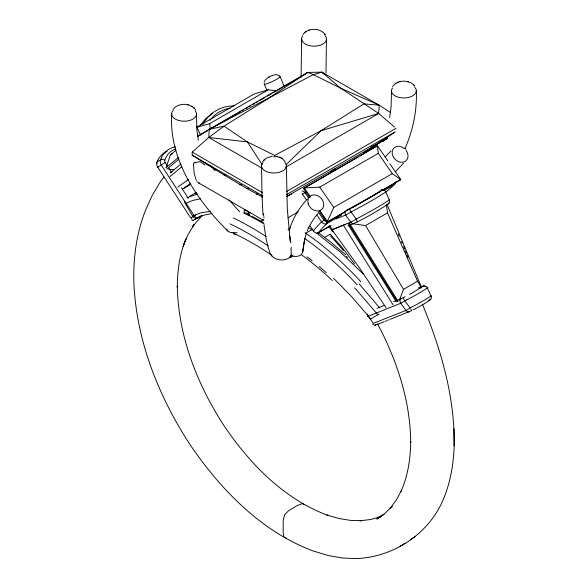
<?xml version="1.0" encoding="UTF-8"?>
<svg xmlns="http://www.w3.org/2000/svg" width="588" height="588" viewBox="0 0 588 588"><rect width="100%" height="100%" fill="white"/><g stroke="black" fill="none" stroke-linecap="round" stroke-linejoin="round"><path stroke-width="0.88" d="M301.637 38.918L301.085 77.146M326.465 38.999L325.972 72.971M422.559 304.54C440.919 349.323 455.075 397.113 454.142 445.961L454.134 446.99C453.319 466.725 449.658 486.541 441.007 504.423L440.427 505.584C424.602 536.91 390.336 557.718 355.424 558.6L342.223 557.99L328.494 555.594L313.331 551.044C261.667 531.706 221.353 490.443 190.769 445.689C158.9 397.26 136.394 341.194 133.858 282.806L133.866 281.777C133.182 257.412 136.629 232.774 145.633 210.041L152.145 195.591L159.877 182.501L163.898 176.988M171.667 113.954C168.999 159.73 196.796 199.986 227.71 230.966M196.495 114.035L196.906 130.235L198.376 140.142M262.726 197.164L246.585 188.351L224.043 174.959L192.195 155.203L192.195 152.086L208.784 137.489L209.277 129.25L307.678 72.434L321.952 72.155L379.216 105.215L390.528 112.514M394.621 127.133L378.723 113.455L379.216 105.215L340.599 88.127L313.316 74.647L307.678 72.434L266.893 99.379L224.057 126.177L208.784 137.489L262.072 168.256M264.365 224.16A185.249 61.983 44.5 0 0 244.049 213.15L244.358 209.865M329.442 225.571L332.426 229.474L332.463 230.959M248.364 214.333L248.526 212.981M302.71 251.907L304.731 238.53L302.761 251.473M193.489 164.368L194.158 173.379L196.289 180.303M389.624 117.424L391.094 107.244L391.505 90.883M199.92 216.112L199.178 217.17L201.625 215.759M264.063 82.261L265.35 79.88L268.584 77.219M304.474 239.845L306.135 233.943M289.09 230.503C292.618 218.787 298.954 207.976 307.333 199.075M176.04 150.227L170.447 154.791L165.985 167.786L178.656 157.297M167.389 165.956L165.257 162.641A2.822 2.301 51.7 0 1 164.853 160.134C166.536 155.07 170.366 150.425 175.694 149.043M399.259 300.394L403.508 289.347L417.553 281.24L387.499 212.885L386.448 204.859M404.956 148.676C412.938 130.529 417.127 110.647 416.333 90.802M307.164 231.077L308.332 228.262M382.545 190.314L400.744 179.546L392.284 173.644L333.764 207.432L326.884 222.448L319.1 211.173M161.34 158.15L160.634 159.921L157.114 161.818A3.234 1.676 19.8 0 0 157.018 163.391M291.721 254.523L289.245 257.706M157.797 160.348L157.114 161.818A5.498 4.719 56.3 0 0 157.665 167.095L190.674 217.847L195.804 214.892M309.001 226.784L313.838 218.736L317.887 213.503M202.992 124.516L203.257 124.017M262.66 161.685L266.305 158.099L272.34 156.195M273.78 157.003L274.684 155.408L321.107 130.676L363.943 103.878L379.216 105.215M203.536 123.531C209.343 112.433 221.632 105.708 234.046 105.936M392.527 86.708C397.091 79.593 408.836 79.439 414.32 85.547L414.018 85.201L414.841 86.223M200.317 125.479L205.719 118.57L212.841 113.256M302.901 34.552C307.869 27.636 320.004 27.607 325.068 34.435L324.855 34.126L325.215 34.626M173.026 109.537C176.29 104.782 182.868 103.481 188.219 104.789L187.557 104.642L192.482 106.656L191.901 106.274M210.004 120.29L210.32 119.871M427.248 287.995L427.726 287.708M211.099 118.901C215.818 113.065 222.808 109.272 230.195 108.17M200.809 217.097L192.335 226.696L194.246 224.418L188.057 234.568L183.169 246.159L185.948 238.875C179.597 254.126 177.4 270.745 177.304 287.164L177.311 286.135C178.157 335.785 196.899 383.685 223.572 425.021C249.415 463.506 283.717 498.977 327.972 515.419L326.921 515.044L338.828 518.476L350.382 520.38L361.48 520.733L360.121 520.733L370.602 519.542L380.421 516.808L377.562 517.616L384.126 514.544M395.364 171.784L403.537 163.207M385.118 157.04L391.013 150.881M264.321 159.583L263.703 160.23M286.238 164.522L321.107 130.676L378.723 113.455L340.599 88.127L321.952 72.155L313.316 74.647L209.277 129.25L197.494 136.357M306.12 199.42L302.548 194.246L306.341 191.725M316.844 214.965L321.614 221.867L323.944 220.199A2.058 1.661 46.4 0 0 326.568 221.037M309.758 197.634L303.533 188.608L304.239 187.939L377.386 145.706L387.764 160.744M382.45 139.812L378.407 143.288L363.7 152.564M368.059 316.028L367.625 316.498L400.707 303.283L405.918 310.449A5.498 0.39 -32.5 0 0 410.196 307.928L411.887 307.046A27.937 1.911 -27.2 0 0 430.291 296.433L431.32 295.823L430.717 296.161M331.404 229.915L331.919 229.548M166.874 169.175L178.848 159.274M170.233 172.865A3.116 2.536 51.7 0 1 170.52 172.666L181.082 163.92M170.006 176.525L181.949 166.639M196.032 192.57L195.907 192.673A4.145 3.396 60.5 0 0 195.142 193.739M426.66 288.355L427.689 287.716M330.206 171.997L331.36 171.13M331.911 170.726L334.462 168.969L336.395 169.712M194.297 215.914L161.237 165.03A5.527 4.741 56.8 0 1 160.597 159.899M177.679 187.08L188.586 179.48M182.368 189.196L190.755 183.236M429.093 300.637L429.534 300.101A3.183 2.742 69.4 0 0 430.387 298.991M305.819 31.656L305.106 32.164M382.957 141.421L383.663 140.929M383.81 140.826L384.251 140.525M384.662 140.231L387.786 138.136M303.834 75.11L307.678 72.434M388.389 203.705C377.533 211.143 363.737 219.339 350.58 224.829M388.323 203.955L388.367 203.926A3.19 2.742 56.5 0 0 389.241 199.949L385.809 191.886A3.197 2.764 55.6 0 0 381.832 190.115M393.798 132.925L378.407 143.288L371.072 147.015M396.099 83.158L395.349 83.636M381.531 515.992L376.768 519.057L384.942 513.368L392.189 506.275L390.138 508.311L396.43 499.851L401.67 490.12L401.082 491.289C407.954 475.67 410.52 458.566 410.696 441.603L410.689 442.632C410.453 400.957 396.922 360.356 377.562 323.819M400.171 546.259L404.934 543.194M410.24 539.769L414.988 536.712M268.723 77.138C271.854 75.455 276.235 73.419 279.543 75.698M268.282 77.403L269.032 76.954M194.496 219.684L199.141 217.192M157.643 167.11L161.237 165.03A3.227 0.39 -28.5 0 1 165.309 162.597M377.996 314.69L379.135 314.021M196.51 127.273L254.236 93.948L268.253 89.824L276.867 90.839M196.598 127.471L209.732 123.612L268.253 89.824M197.553 136.467L207.858 130.521M210.239 129.147L215.002 126.398M216.582 125.479L222.139 122.275M223.727 121.363L226.101 119.989M227.688 119.07L229.276 118.151M230.864 117.24L233.245 115.865M234.825 114.947L236.413 114.035M238 113.117L240.382 111.742M241.969 110.831L243.55 109.912M245.931 108.537L247.519 107.626M249.106 106.707L250.694 105.789M253.068 104.414L254.655 103.503M256.243 102.584L257.831 101.673M260.212 100.298L264.967 97.549M267.349 96.175L272.104 93.426M273.692 92.514L276.073 91.14M277.661 90.221L283.21 87.017M284.798 86.098L290.347 82.893M291.935 81.982L294.316 80.607M295.904 79.689L297.484 78.777M299.071 77.859L301.453 76.484M170.447 154.791L172.784 153.439M170.542 172.644L172.078 171.755M183.405 188.616L190.372 184.595M189.417 196.348L195.414 192.96A4.145 3.381 60.5 0 1 196.392 192.82M200.934 215.98L194.341 219.78A4.682 3.815 51.9 0 1 193.224 220.184L193.224 220.177M201.383 215.715L201.927 215.399M285.871 167.058L378.723 113.455M256.228 194.613L257.809 193.702M286.547 191.519L396.003 128.324M250.363 212.606L248.768 213.525L249.797 215.553M286.547 194.635L395.21 131.903M286.995 196.311L387.529 138.268M303.533 188.608L358.393 156.937M359.988 156.018L377.386 145.706L378.268 153.343L392.284 173.644M260.749 221.228L263.909 219.405M310.464 196.965L304.239 187.939L319.747 187.124L378.268 153.343M287.988 217.773L298.182 211.886M305.738 233.215L312.838 229.114M345.171 211.893L326.884 222.448L326.531 220.706M349.147 209.6L350.742 208.681M352.33 207.762L380.157 191.695M321.621 221.867A4.109 3.322 46.4 0 0 326.869 223.558L341.584 215.068M384.331 190.394L394.144 184.728A4.109 3.322 46.4 0 0 395.54 181.986M318.615 232.525L328.846 226.615M331.044 225.505L318.255 232.885A106.024 11.981 -34.6 0 1 326.847 223.58M292.905 255.699L291.325 256.618L291.016 248.871M324.605 237.398L330.155 234.2M352.197 223.675L365.56 225.557L387.499 212.885M194.871 193.202L195.76 192.717M288.054 229.467L290.421 228.107M412.1 293.015L423.272 286.106L418.48 287.936M411.673 293.25L410.814 293.721M184.632 201.721A4.145 3.388 60.6 0 0 184.941 202.919L192.585 216.075L200.758 212.834L210.261 211.386M410.38 293.956L409.505 294.426M185.271 203.588L192.893 200.398L200.471 198.781M383.993 190.233A3.197 2.602 68 0 0 381.546 189.983L382.156 189.88L369.382 197.95L346.119 210.504A3.205 2.602 68 0 0 345.685 215.002M406.764 299.843L404.779 300.872A5.527 0.375 -32.7 0 1 400.729 303.268M405.051 296.793L397.841 300.042M411.725 310.596L390.41 319.262M187.065 197.737L197.37 193.981M345.156 224.513L332.022 229.864L360.003 268.701L386.015 307.7M286.878 196.355L291.67 194.018M386.029 191.739C376.695 198.332 361.554 206.3 349.941 212.65A6.306 0.514 -31.7 0 1 345.648 215.039L335.785 219.008M389.55 199.744C381.061 205.653 366.956 213.363 356.203 219.03A6.262 0.522 -31.6 0 1 350.713 222.161L332.426 229.474M397.385 82.496L398.216 82.158M343.443 225.307L393.071 304.819M348.14 225.807L349.368 225.314M377.114 308.303L384.192 305.481M393.6 301.732L396.782 300.468M428.226 300.622L429.35 300.174M405.918 310.449L373.38 323.334L368.095 316.256M388.278 320.107L389.344 319.688M384.096 321.761L375.195 325.245L375.901 324.466M385.133 321.349L387.22 320.526M332 229.871L331.522 230.04M194.907 162.707L199.141 161.737A2.624 1.977 -36 0 1 200.302 161.803L203.999 164.331M197.017 218.163L204.168 215.105L211.702 213.54M308.568 30.304L309.398 30.039M400.538 81.519L399.678 81.71M209.277 129.25L224.057 126.177L247.401 141.928L274.684 155.408L275.316 157.062M398.304 180.362L400.038 180.215M239.243 184.772L241.514 184.669M246.585 188.351L248.386 188.351M286.003 537.947L284.577 537.638L283.945 536.881L283.181 532.934L283.24 520.431L284.577 514.912L288.451 510.825L297.028 505.621L301.997 503.725L303.423 504.034L304.055 504.791M168.66 169.293L174.026 169.653M290.112 256.934L291.244 257.015M208.784 137.489L247.401 141.928L262.123 164.522M224.043 174.959L225.858 175.209M277.102 156.415L276.323 156.276L282.181 158.437L281.579 158.047M210.952 165.978L208.277 165.338L205.116 162.325M407.69 81.681L408.381 81.864M280.255 157.371L279.535 157.092L280.131 157.327M192.195 152.086L262.674 192.776M192.195 155.203L262.674 195.9M198.163 182.618L263.6 220.404M281.718 158.135L285.224 161.612M192.055 106.377L194.459 108.398L195.745 110.382M308.127 227.233L312.206 230.011M204.337 164.566L204.881 164.949M318.093 232.495L330.103 241.55L345.781 254.817M316.954 233.37L340.283 251.987L363.186 273.92M307.017 256.824L312.154 260.749M319.291 266.54L326.333 272.626M321.952 72.155L324.649 74.61M346.361 256.361L347.618 257.515M405.301 148.536L406.065 149.337M404.934 148.198L405.389 148.617M333.616 278.293L351.896 296.933L370.771 318.953L377.856 314.771L354.718 287.833M194.297 108.229L194.011 107.927L194.459 108.398M330.162 234.149L342.194 247.592L354.505 263.931M330.5 235.972L338.093 244.204M239.551 211.776L229.048 199.883M359.055 283.842L379.826 308.009M211.68 166.698L215.098 170.814M337.828 243.917L343.466 250.62M328.516 226.196L332.72 231.554M410.233 307.994L404.779 300.872L403.228 297.8M196.958 181.376L196.715 181.023M345.641 215.039L350.713 222.161M389.844 163.758L400.744 179.546L327.589 221.779L319.806 210.497M319.747 187.124L333.764 207.432M323.459 216.531L324.238 217.663M324.627 218.221L325.377 219.111M308.45 197.752L304.878 192.57A3.08 1.713 57 0 0 302.063 191.122M318.38 212.136L323.944 220.199M310.052 225.976L313.419 231.018A94.911 10.724 -34.6 0 1 321.555 221.904M188.292 198.318L181.449 187.763M168.807 168.153L171.645 172.556M398.127 301.321L349.522 223.3L348.625 223.653L397.238 301.681M348.28 224.91L395.996 301.328M417.553 281.24L421.574 287.848M192.614 216.119L192.996 216.678A4.145 3.381 60.5 0 0 197.017 218.155M365.56 225.557L403.508 289.347M200.721 135.049L196.252 126.155M410.865 309.259L411.519 310.64M396.613 299.946L397.348 301.615M427.373 287.833L430.886 295.984A3.234 3.021 51.2 0 1 429.718 300.225M264.284 84.216L266.783 90.052M280.175 76.683L284.327 86.796M387.154 204.727L421.662 287.73M398.23 233.877L399.289 236.42M401.406 241.499L402.104 243.197M403.515 246.585L404.573 249.128M405.279 250.819L406.33 253.362M407.036 255.052L408.094 257.595M420.067 286.393L420.773 288.091M268.554 249.136L266.173 239.272L263.997 225.079M290.163 239.448L290.421 241.161L289.619 235.898L290.744 242.932M263.99 217.656L263.843 216.671M289.877 237.567L287.319 209.056L286.363 165.838M263.718 215.693L263.534 213.804M209.732 123.612L210.173 128.75M193.379 156.731L193.298 155.813M263.012 214.87L262.027 196.377L261.535 165.919M454.142 445.961L453.958 428.733M236.383 234.509A4.351 3.668 -37 0 1 233.208 233.164M233.245 233.142A167.22 55.066 44.3 0 1 271.869 255.31M291.266 257.066A4.366 1.676 78.7 0 1 289.73 257.235M291.229 247.276A4.285 1.646 78.6 0 1 291.119 248.504M244.365 209.916A4.388 3.388 40.3 0 1 248.57 212.974M248.209 214.444A180.92 59.579 44.3 0 1 250.069 215.37M251.951 216.325A180.92 59.579 44.3 0 1 263.49 222.639M248.151 214.311A4.373 3.624 -36.1 0 0 245.1 212.974L244.608 213.032A4.373 4.167 75.7 0 0 244.035 213.113M229.981 223.859A180.575 59.462 44.3 0 1 268.312 245.99M233.26 217.935A185.022 61.902 44.5 0 1 266.246 236.641M409.277 311.816A3.183 2.418 67.3 0 1 405.97 310.413M400.773 303.232A3.227 2.448 67.3 0 1 401.009 298.711M426.792 288.296A28.467 1.94 -27.2 0 1 406.786 299.843M423.132 286.216A3.249 3.065 51.6 0 1 427.336 287.848M429.233 300.571A23.66 1.617 -27.2 0 1 413.107 309.883M368.147 316.197A3.183 2.595 65.4 0 1 367.36 314.021M375.203 325.127A4.675 2.837 -53.9 0 1 372.748 323.848M422.713 286.172A3.227 2.764 67.5 0 1 424.551 286.069M425.44 286.532A3.227 2.764 67.5 0 1 425.646 286.694M354.196 223.44A3.16 2.572 68 0 1 350.742 222.139M357.136 222.021A3.19 0.632 61.8 0 0 356.203 219.03L351.058 211.952A3.197 0.588 62.2 0 0 348.963 209.093M333.131 231.687A5.263 1.845 -61.7 0 1 332.308 231.187M389.058 202.581A3.16 2.572 68 0 1 388.095 203.86M301.438 254.714A180.612 96.351 49.9 0 1 332.382 280.549M305.121 232.782A200.082 110.647 50.6 0 1 360.863 281.748M304.437 238.324A195.944 109.17 50.6 0 1 357.239 284.915M327.053 221.963A2.065 1.198 60 0 1 326.877 223.565M302.011 193.761A1.029 0.573 59.8 0 1 302.555 194.238M394.166 184.713A106.024 11.981 -34.6 0 1 386.595 191.534M394.364 183.155A2.065 1.235 58.7 0 1 394.144 184.735M318.211 232.855A4.219 1.264 57.4 0 1 317.175 232.767M318.306 233.098A4.006 3.241 47.8 0 1 313.551 230.952M406.117 150.418A8.791 7.107 46.3 0 1 402.346 162.266A8.791 7.107 46.3 0 1 392.196 151.564A8.791 7.107 46.3 0 1 404.257 148.455M302.658 250.15A8.791 6.108 13.2 0 1 299.314 255.758A8.791 6.108 13.2 0 1 290.318 255.31M414.768 87.347A12.414 7.122 -0.3 0 1 404.529 97.953A12.414 7.122 -0.3 0 1 392.527 88.046M284.798 162.384A12.414 7.122 -0.3 0 1 273.942 173.004A12.414 7.122 -0.3 0 1 263.093 162.457M289.289 257.742A11.348 8.173 7 0 1 271.854 256.081M272.016 255.986A12.392 9.202 6.8 0 1 269.223 249.746M198.112 182.574A11.238 8.46 -36 0 1 197.847 182.353M199.589 182.993A5.535 4.167 -36 0 1 198.413 182.824M193.379 164.383A2.051 1.544 -36 0 1 194.885 162.597M195.473 111.169A12.414 7.21 0.3 0 1 183.471 121.194A12.414 7.21 0.3 0 1 173.232 110.463M231.202 232.576A11.348 5.63 -12.7 0 1 226.755 228.901M236.979 232.598A12.392 6.145 -14.8 0 1 231.385 232.414M324.907 35.493A12.414 7.21 0.3 0 1 314.514 46.158A12.414 7.21 0.3 0 1 302.791 35.897M279.557 76.594A8.791 1 -25.4 0 1 272.751 81.306A8.791 1 -25.4 0 1 264.556 83.739M157.966 167.352A3.183 0.375 -28.6 0 1 157.518 167.462M157.378 167.389A3.183 0.375 -28.6 0 1 157.555 167.154M160.656 159.929A3.249 1.617 17.2 0 1 164.853 160.142M161.208 158.062A28.467 23.16 51.7 0 1 175.555 146.802M157.716 160.289A27.937 22.734 51.7 0 1 167.271 151.248M199.045 217.046A3.903 3.41 61.7 0 1 194.202 215.987M193.026 220.618A4.675 2.536 -65.8 0 1 191.71 217.435M308.215 203.793A8.791 7.107 46.3 0 0 321.702 209.424A8.791 7.107 46.3 0 0 317.402 195.591A8.791 7.107 46.3 0 0 308.215 203.793"/></g></svg>
